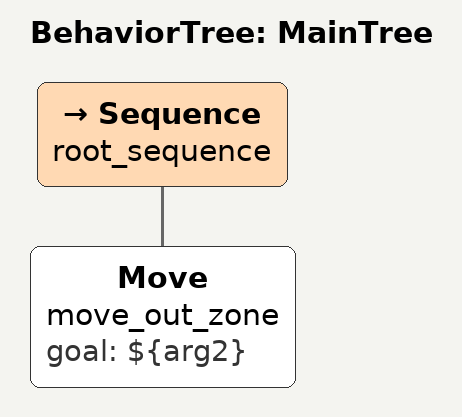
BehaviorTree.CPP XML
<root main_tree_to_execute = "MainTree" >
    <BehaviorTree ID="MainTree">
       <Sequence name="root_sequence">
           <Move    name="move_out_zone" goal="${arg2}"/>
       </Sequence>
    </BehaviorTree>
</root>
